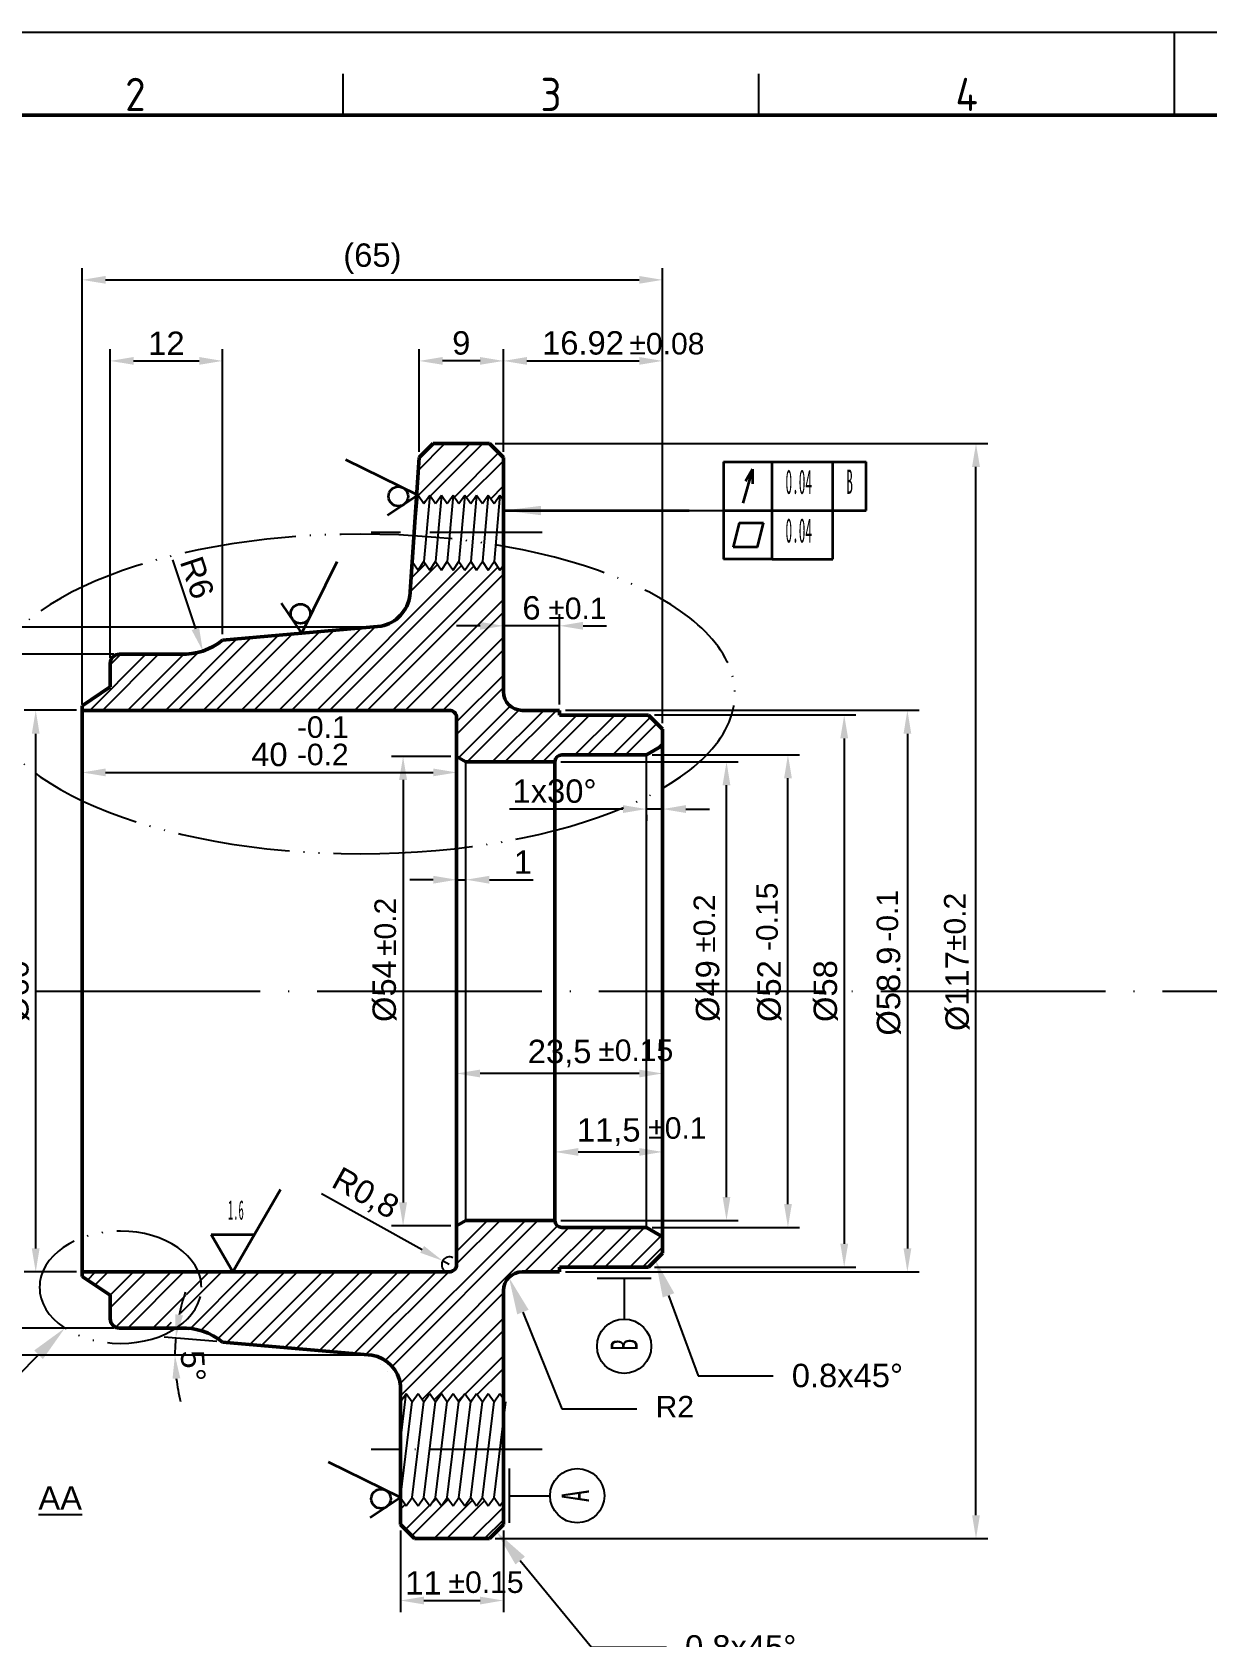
# Model space of a CAD drawing. Header units: millimetres. Extents: x 2626 to 2999, y 1108 to 1371.
# Drawn here: x 2690.3 to 2815.8, y 1199.9 to 1371.4 of the extents above; entities that cross this region are included whole.
import ezdxf
from ezdxf import colors
from ezdxf.entities.mleader import LeaderData, LeaderLine
from ezdxf.enums import TextEntityAlignment as Align
from ezdxf.math import Vec2, Vec3

# ---------------------------------------------------------------- set-up
doc = ezdxf.new("R2010")
doc.units = ezdxf.units.MM
doc.linetypes.add('ACAD_ISO04W100', pattern=[30, 24, -3, 0, -3])
doc.linetypes.add('ACAD_ISO05W100', pattern=[33, 24, -3, 0, -3, 0, -3])
for name, color, linetype, lineweight in [('AM_0', 7, 'Continuous', 50), ('AM_BOR', 7, 'Continuous', 50), ('CAXA4', 3, 'Continuous', 25)]:
    doc.layers.add(name, color=color, linetype=linetype, lineweight=lineweight)
doc.styles.add('ACISOTS', font='isocp.shx', dxfattribs={"height": 1})
doc.styles.get("Standard").update_dxf_attribs({"font": 'arial.ttf'})
doc.styles.add('UserTxtStyle1', font='', dxfattribs={"width": 0.4})
doc.styles.add('UserTxtStyle3', font='', dxfattribs={"width": 0.4})
doc.styles.add('标准', font='', dxfattribs={"width": 0.667})
doc.styles.get('UserTxtStyle1').set_extended_font_data('FangSong_GB2312')
doc.styles.get('UserTxtStyle3').set_extended_font_data('FangSong_GB2312')
doc.styles.get('标准').set_extended_font_data('FangSong_GB2312')
doc.dimstyles.new('ISO-25', dxfattribs={"dimtxt": 2.5, "dimasz": 2.5, "dimexe": 1.25, "dimexo": 0.625, "dimtad": 1, "dimtxsty": 'Standard', "dimcen": 2.5, "dimadec": 0, "dimazin": 0, "dimtfac": 1, "dimtmove": 0, "dimatfit": 3, "dimfxl": 1, "dimarcsym": 0})

# ---------------------------------------------------------------- blocks, each defined once
blk = doc.blocks.new('A3 ZTL')
blk.add_line((401.17, 280.82), (19.57, 280.82))
at = {"layer": 'AM_BOR', "color": 135, "lineweight": 25}
for p, q in [((0, 290.61), (410.96, 290.61)), ((205.48, 280.82), (205.48, 290.61)), ((107.63, 280.82), (107.63, 285.71)), ((156.56, 280.82), (156.56, 285.71))]:
    blk.add_line(p, q, dxfattribs=at)
at = {"layer": 'AM_BOR', "color": 135, "lineweight": 25, "style": 'ACISOTS'}
for s, p in [('2', (83.17, 283.27)), ('3', (132.09, 283.27)), ('4', (181.02, 283.27))]:
    blk.add_text(s, height=3.91, dxfattribs=at).set_placement(p, align=Align.MIDDLE)
blk = doc.blocks.new('CAXBLOCK36', base_point=(128.71, 82.65))
at = {"layer": 'CAXA4', "color": 0, "linetype": 'Continuous', "lineweight": 35}
for p, q in [((128.71, 82.65), (135.06, 93.65)), ((128.71, 82.65), (125.83, 87.65)), ((125.83, 87.65), (131.6, 87.65))]:
    blk.add_line(p, q, dxfattribs=at)
at = {"layer": 'CAXA4', "color": 0, "linetype": 'Continuous', "lineweight": 25, "insert": (128.05, 92.23), "char_height": 2.6, "attachment_point": 1, "style": 'UserTxtStyle3'}
blk.add_mtext('\\fFangSong_GB2312|b0|i0|p34;1.6', dxfattribs=at)
blk = doc.blocks.new('CAXBLOCK39', base_point=(-30.99, 72.15))
at = {"layer": 'CAXA4', "linetype": 'Continuous', "lineweight": 25}
blk.add_hatch(color=0, dxfattribs=at).paths.add_polyline_path([(-54.49, 72.15), (-50.49, 71.65), (-50.49, 72.65)], flags=0)
at = {"layer": 'CAXA4', "color": 0, "linetype": 'Continuous', "lineweight": 35}
for p, q in [((-30.99, 77.35), (-25.79, 77.35)), ((-30.99, 77.35), (-30.99, 66.95)), ((-25.79, 66.95), (-25.79, 77.35)), ((-25.79, 77.35), (-15.73, 77.35)), ((-19.3, 72.15), (-19.3, 77.35)), ((-15.73, 72.15), (-15.73, 77.35)), ((-27.87, 76.57), (-28.91, 72.93)), ((-27.87, 76.57), (-28.65, 75.27)), ((-27.87, 76.57), (-27.87, 75.01)), ((-54.49, 72.15), (-34.66, 72.15)), ((-30.99, 72.15), (-25.79, 72.15)), ((-25.79, 72.15), (-15.73, 72.15)), ((-19.3, 66.95), (-19.3, 72.15)), ((-29.3, 70.85), (-29.95, 68.25)), ((-29.3, 70.85), (-26.7, 70.85)), ((-27.35, 68.25), (-26.7, 70.85)), ((-25.79, 66.95), (-30.99, 66.95)), ((-27.35, 68.25), (-29.95, 68.25)), ((-25.79, 66.95), (-19.3, 66.95))]:
    blk.add_line(p, q, dxfattribs=at)
at = {"layer": 'CAXA4', "color": 0, "linetype": 'Continuous', "lineweight": 25}
blk.add_line((-34.66, 72.15), (-30.99, 72.15), dxfattribs=at)
at = {"layer": 'CAXA4', "color": 0, "linetype": 'Continuous', "lineweight": 25, "char_height": 2.6, "attachment_point": 1, "style": 'UserTxtStyle1'}
for s, insert in [('\\fFangSong_GB2312|b0|i0|p34;0.04', (-24.36, 76.53)), ('\\fFangSong_GB2312|b0|i0|p34;B', (-17.87, 76.53)), ('\\fFangSong_GB2312|b0|i0|p34;0.04', (-24.36, 71.33))]:
    blk.add_mtext(s, dxfattribs=dict(at, insert=insert))
blk = doc.blocks.new('*D130')
at = {"color": 0, "lineweight": -2}
for p, q in [((2746.82, 1293.45), (2765.77, 1293.45)), ((2764.52, 1246.95), (2764.52, 1290.95)), ((2746.82, 1244.45), (2765.77, 1244.45))]:
    blk.add_line(p, q, dxfattribs=at)
at = {"color": 0}
for points in [[(2764.1, 1290.95), (2764.93, 1290.95), (2764.52, 1293.45)], [(2764.1, 1246.95), (2764.93, 1246.95), (2764.52, 1244.45)]]:
    blk.add_solid(points, dxfattribs=at)
at = {"layer": 'Defpoints', "color": 0}
for p in [(2746.19, 1293.45), (2764.52, 1293.45), (2746.19, 1244.45)]:
    blk.add_point(p, dxfattribs=at)
at = {"color": 0, "insert": (2762.54, 1268.95), "char_height": 2.5, "attachment_point": 5, "rotation": 90}
blk.add_mtext('%%C49', dxfattribs=at)
blk = doc.blocks.new('*D131')
at = {"color": 0, "lineweight": -2}
for p, q in [((2756.58, 1294.2), (2772.33, 1294.2)), ((2771.08, 1246.2), (2771.08, 1291.7)), ((2756.58, 1243.7), (2772.33, 1243.7))]:
    blk.add_line(p, q, dxfattribs=at)
at = {"color": 0}
for points in [[(2770.67, 1291.7), (2771.5, 1291.7), (2771.08, 1294.2)], [(2770.67, 1246.2), (2771.5, 1246.2), (2771.08, 1243.7)]]:
    blk.add_solid(points, dxfattribs=at)
at = {"layer": 'Defpoints', "color": 0}
for p in [(2755.96, 1294.2), (2771.08, 1294.2), (2755.96, 1243.7)]:
    blk.add_point(p, dxfattribs=at)
at = {"color": 0, "insert": (2769.11, 1268.95), "char_height": 2.5, "attachment_point": 5, "rotation": 90}
blk.add_mtext('%%C52', dxfattribs=at)
blk = doc.blocks.new('*D132')
at = {"color": 0, "lineweight": -2}
for p, q in [((2739.82, 1327.45), (2792.42, 1327.45)), ((2791.17, 1212.95), (2791.17, 1324.95)), ((2739.82, 1210.45), (2792.42, 1210.45))]:
    blk.add_line(p, q, dxfattribs=at)
at = {"color": 0}
for points in [[(2790.75, 1324.95), (2791.59, 1324.95), (2791.17, 1327.45)], [(2790.75, 1212.95), (2791.59, 1212.95), (2791.17, 1210.45)]]:
    blk.add_solid(points, dxfattribs=at)
at = {"layer": 'Defpoints', "color": 0}
for p in [(2739.19, 1327.45), (2791.17, 1327.45), (2739.19, 1210.45)]:
    blk.add_point(p, dxfattribs=at)
at = {"color": 0, "insert": (2789.2, 1268.95), "char_height": 2.5, "attachment_point": 5, "rotation": 90}
blk.add_mtext('%%C117', dxfattribs=at)
blk = doc.blocks.new('*D133')
at = {"color": 0, "lineweight": -2}
for p, q in [((2710.07, 1231.5), (2704.44, 1231.99)), ((2711.35, 1230.05), (2704.35, 1230.05))]:
    blk.add_line(p, q, dxfattribs=at)
for start, end in [(161.3673, 168.1837), (175, 180), (186.8163, 193.6327)]:
    blk.add_arc((2726.63, 1230.05), 21.03, start, end, dxfattribs=at)
at = {"color": 0}
for points in [[(2706.46, 1234.3), (2705.64, 1234.42), (2705.68, 1231.88)], [(2705.34, 1227.53), (2706.17, 1227.58), (2705.6, 1230.05)]]:
    blk.add_solid(points, dxfattribs=at)
at = {"layer": 'Defpoints', "color": 0}
for p in [(2705.64, 1231.27), (2710.69, 1231.45), (2711.97, 1230.05), (2726.63, 1230.05), (2726.63, 1230.05)]:
    blk.add_point(p, dxfattribs=at)
at = {"color": 0, "insert": (2707.53, 1228.91), "char_height": 2.5, "attachment_point": 5, "rotation": 273.4361}
blk.add_mtext('5°', dxfattribs=at)
blk = doc.blocks.new('*D134')
at = {"color": 0, "lineweight": -2}
blk.add_line((2705.33, 1315.04), (2707.79, 1307.66), dxfattribs=at)
at = {"color": 0}
blk.add_solid([(2708.18, 1307.79), (2707.39, 1307.52), (2708.58, 1305.29)], dxfattribs=at)
at = {"layer": 'Defpoints', "color": 0}
for p in [(2706.46, 1311.64), (2708.58, 1305.29)]:
    blk.add_point(p, dxfattribs=at)
at = {"color": 0, "insert": (2707.97, 1313.13), "char_height": 2.5, "attachment_point": 5, "rotation": 288.4349}
blk.add_mtext('R6', dxfattribs=at)
blk = doc.blocks.new('*D110')
at = {"color": 0, "lineweight": -2}
for p, q in [((2699.07, 1304.95), (2680.73, 1304.95)), ((2681.98, 1235.45), (2681.98, 1302.45)), ((2699.07, 1232.95), (2680.73, 1232.95))]:
    blk.add_line(p, q, dxfattribs=at)
at = {"color": 0}
for points in [[(2681.56, 1302.45), (2682.39, 1302.45), (2681.98, 1304.95)], [(2681.56, 1235.45), (2682.39, 1235.45), (2681.98, 1232.95)]]:
    blk.add_solid(points, dxfattribs=at)
at = {"layer": 'Defpoints', "color": 0}
for p in [(2681.98, 1304.95), (2699.69, 1304.95), (2699.69, 1232.95)]:
    blk.add_point(p, dxfattribs=at)
at = {"color": 0, "insert": (2680, 1268.95), "char_height": 2.5, "attachment_point": 5, "rotation": 90}
blk.add_mtext('%%C72', dxfattribs=at)
blk = doc.blocks.new('*D111')
at = {"color": 0, "lineweight": -2}
for p, q in [((2695.07, 1298.95), (2689.48, 1298.95)), ((2690.73, 1241.45), (2690.73, 1296.45)), ((2695.07, 1238.95), (2689.48, 1238.95))]:
    blk.add_line(p, q, dxfattribs=at)
at = {"color": 0}
for points in [[(2690.31, 1296.45), (2691.14, 1296.45), (2690.73, 1298.95)], [(2690.31, 1241.45), (2691.14, 1241.45), (2690.73, 1238.95)]]:
    blk.add_solid(points, dxfattribs=at)
at = {"layer": 'Defpoints', "color": 0}
for p in [(2690.73, 1298.95), (2695.69, 1298.95), (2695.69, 1238.95)]:
    blk.add_point(p, dxfattribs=at)
at = {"color": 0, "insert": (2688.76, 1268.95), "char_height": 2.5, "attachment_point": 5, "rotation": 90}
blk.add_mtext('%%C60', dxfattribs=at)
blk = doc.blocks.new('*D112')
at = {"color": 0, "lineweight": -2}
for p, q in [((2735.07, 1294.02), (2728.72, 1294.02)), ((2729.97, 1291.52), (2729.97, 1246.37)), ((2735.07, 1243.87), (2728.72, 1243.87))]:
    blk.add_line(p, q, dxfattribs=at)
at = {"color": 0}
for points in [[(2729.55, 1291.52), (2730.39, 1291.52), (2729.97, 1294.02)], [(2729.55, 1246.37), (2730.39, 1246.37), (2729.97, 1243.87)]]:
    blk.add_solid(points, dxfattribs=at)
at = {"layer": 'Defpoints', "color": 0}
for p in [(2735.69, 1294.02), (2729.97, 1243.87), (2735.69, 1243.87)]:
    blk.add_point(p, dxfattribs=at)
at = {"color": 0, "insert": (2728, 1268.95), "char_height": 2.5, "attachment_point": 5, "rotation": 90}
blk.add_mtext('%%C54', dxfattribs=at)
blk = doc.blocks.new('*D105')
at = {"color": 0, "lineweight": -2}
for p, q in [((2733.19, 1280.85), (2730.69, 1280.85)), ((2735.69, 1281.47), (2735.69, 1282.1)), ((2735.69, 1280.85), (2736.69, 1280.85)), ((2736.69, 1281.47), (2736.69, 1282.1)), ((2739.19, 1280.85), (2743.86, 1280.85))]:
    blk.add_line(p, q, dxfattribs=at)
at = {"color": 0}
for points in [[(2733.19, 1281.27), (2733.19, 1280.43), (2735.69, 1280.85)], [(2739.19, 1281.27), (2739.19, 1280.43), (2736.69, 1280.85)]]:
    blk.add_solid(points, dxfattribs=at)
at = {"layer": 'Defpoints', "color": 0}
for p in [(2735.69, 1280.85), (2736.69, 1280.85), (2736.69, 1280.85)]:
    blk.add_point(p, dxfattribs=at)
at = {"color": 0, "insert": (2742.78, 1282.73), "char_height": 2.5, "attachment_point": 5}
blk.add_mtext('1', dxfattribs=at)
blk = doc.blocks.new('*D113')
at = {"color": 0, "lineweight": -2}
for p, q in [((2731.69, 1326.57), (2731.69, 1337.53)), ((2740.69, 1326.57), (2740.69, 1337.53)), ((2738.19, 1336.28), (2734.19, 1336.28))]:
    blk.add_line(p, q, dxfattribs=at)
at = {"color": 0}
for points in [[(2734.19, 1336.7), (2734.19, 1335.87), (2731.69, 1336.28)], [(2738.19, 1336.7), (2738.19, 1335.87), (2740.69, 1336.28)]]:
    blk.add_solid(points, dxfattribs=at)
at = {"layer": 'Defpoints', "color": 0}
for p in [(2731.69, 1336.28), (2731.69, 1325.95), (2740.69, 1325.95)]:
    blk.add_point(p, dxfattribs=at)
at = {"color": 0, "insert": (2736.19, 1338.19), "char_height": 2.5, "attachment_point": 5}
blk.add_mtext('9', dxfattribs=at)
blk = doc.blocks.new('*D114')
at = {"color": 0, "lineweight": -2}
for p, q in [((2729.69, 1211.32), (2729.69, 1202.59)), ((2740.69, 1211.32), (2740.69, 1202.59)), ((2732.19, 1203.84), (2738.19, 1203.84))]:
    blk.add_line(p, q, dxfattribs=at)
at = {"color": 0}
for points in [[(2732.19, 1204.25), (2732.19, 1203.42), (2729.69, 1203.84)], [(2738.19, 1204.25), (2738.19, 1203.42), (2740.69, 1203.84)]]:
    blk.add_solid(points, dxfattribs=at)
at = {"layer": 'Defpoints', "color": 0}
for p in [(2729.69, 1211.95), (2740.69, 1211.95), (2740.69, 1203.84)]:
    blk.add_point(p, dxfattribs=at)
at = {"color": 0, "insert": (2732.15, 1205.72), "char_height": 2.5, "attachment_point": 5}
blk.add_mtext('11', dxfattribs=at)
blk = doc.blocks.new('*D106')
at = {"color": 0, "lineweight": -2}
for p, q in [((2746.19, 1252.39), (2746.19, 1253.02)), ((2748.69, 1251.77), (2755.19, 1251.77)), ((2757.69, 1252.39), (2757.69, 1253.02))]:
    blk.add_line(p, q, dxfattribs=at)
at = {"color": 0}
for points in [[(2748.69, 1252.18), (2748.69, 1251.35), (2746.19, 1251.77)], [(2755.19, 1252.18), (2755.19, 1251.35), (2757.69, 1251.77)]]:
    blk.add_solid(points, dxfattribs=at)
at = {"layer": 'Defpoints', "color": 0}
for p in [(2746.19, 1251.77), (2757.69, 1251.77), (2757.69, 1251.77)]:
    blk.add_point(p, dxfattribs=at)
at = {"color": 0, "insert": (2751.94, 1253.89), "char_height": 2.5, "attachment_point": 5}
blk.add_mtext('11,5', dxfattribs=at)
blk = doc.blocks.new('*D107')
at = {"color": 0, "lineweight": -2}
for p, q in [((2735.69, 1260.77), (2735.69, 1261.4)), ((2757.69, 1260.77), (2757.69, 1261.4)), ((2755.19, 1260.15), (2738.19, 1260.15))]:
    blk.add_line(p, q, dxfattribs=at)
at = {"color": 0}
for points in [[(2738.19, 1260.56), (2738.19, 1259.73), (2735.69, 1260.15)], [(2755.19, 1260.56), (2755.19, 1259.73), (2757.69, 1260.15)]]:
    blk.add_solid(points, dxfattribs=at)
at = {"layer": 'Defpoints', "color": 0}
for p in [(2735.69, 1260.15), (2735.69, 1260.15), (2757.69, 1260.15)]:
    blk.add_point(p, dxfattribs=at)
at = {"color": 0, "insert": (2746.69, 1262.27), "char_height": 2.5, "attachment_point": 5}
blk.add_mtext('23,5', dxfattribs=at)
blk = doc.blocks.new('*D115')
at = {"color": 0, "lineweight": -2}
for p, q in [((2721.26, 1247.34), (2732.01, 1241.35)), ((2734.89, 1239.75), (2734.19, 1240.14))]:
    blk.add_line(p, q, dxfattribs=at)
blk.add_arc((2734.89, 1239.75), 0.8, 61.34, 225.2377, dxfattribs=at)
at = {"color": 0}
blk.add_solid([(2732.21, 1241.72), (2731.81, 1240.99), (2734.19, 1240.14)], dxfattribs=at)
at = {"layer": 'Defpoints', "color": 0}
for p in [(2734.19, 1240.14), (2734.89, 1239.75)]:
    blk.add_point(p, dxfattribs=at)
at = {"color": 0, "insert": (2725.88, 1247.21), "char_height": 2.5, "attachment_point": 5, "rotation": 330.8646}
blk.add_mtext('R0,8', dxfattribs=at)
blk = doc.blocks.new('*D116')
at = {"color": 0, "lineweight": -2}
for p, q in [((2740.69, 1308.61), (2740.69, 1309.23)), ((2746.69, 1299.57), (2746.69, 1309.23)), ((2738.19, 1307.98), (2735.69, 1307.98)), ((2746.69, 1307.98), (2740.69, 1307.98)), ((2749.19, 1307.98), (2751.69, 1307.98))]:
    blk.add_line(p, q, dxfattribs=at)
at = {"color": 0}
for points in [[(2738.19, 1308.4), (2738.19, 1307.56), (2740.69, 1307.98)], [(2749.19, 1308.4), (2749.19, 1307.56), (2746.69, 1307.98)]]:
    blk.add_solid(points, dxfattribs=at)
at = {"layer": 'Defpoints', "color": 0}
for p in [(2740.69, 1307.98), (2740.69, 1307.98), (2746.69, 1298.95)]:
    blk.add_point(p, dxfattribs=at)
at = {"color": 0, "insert": (2743.69, 1309.88), "char_height": 2.5, "attachment_point": 5}
blk.add_mtext('6', dxfattribs=at)
blk = doc.blocks.new('CAXBLOCK51', base_point=(-60.7, -18.44))
at = {"layer": 'CAXA4', "color": 0, "linetype": 'Continuous', "lineweight": 35}
for q in [(-70.29, -13.74), (-64.73, -21.15)]:
    blk.add_line((-60.7, -18.44), q, dxfattribs=at)
blk.add_circle((-63.3, -18.62), 1.3, dxfattribs=at)
blk = doc.blocks.new('*D117')
at = {"color": 0, "lineweight": -2}
for p, q in [((2698.69, 1304.57), (2698.69, 1337.53)), ((2710.69, 1307.07), (2710.69, 1337.53)), ((2701.19, 1336.28), (2708.19, 1336.28))]:
    blk.add_line(p, q, dxfattribs=at)
at = {"color": 0}
for points in [[(2701.19, 1336.7), (2701.19, 1335.87), (2698.69, 1336.28)], [(2708.19, 1336.7), (2708.19, 1335.87), (2710.69, 1336.28)]]:
    blk.add_solid(points, dxfattribs=at)
at = {"layer": 'Defpoints', "color": 0}
for p in [(2710.69, 1336.28), (2710.69, 1306.45), (2698.69, 1303.95)]:
    blk.add_point(p, dxfattribs=at)
at = {"color": 0, "insert": (2704.69, 1338.16), "char_height": 2.5, "attachment_point": 5}
blk.add_mtext('12', dxfattribs=at)
blk = doc.blocks.new('*D108')
at = {"color": 0, "lineweight": -2}
for p, q in [((2753.46, 1288.4), (2741.35, 1288.4)), ((2757.69, 1288.4), (2755.96, 1288.4)), ((2755.96, 1287.77), (2755.96, 1287.15)), ((2757.69, 1287.77), (2757.69, 1287.15)), ((2760.19, 1288.4), (2762.69, 1288.4))]:
    blk.add_line(p, q, dxfattribs=at)
at = {"color": 0}
for points in [[(2753.46, 1288.82), (2753.46, 1287.98), (2755.96, 1288.4)], [(2760.19, 1288.82), (2760.19, 1287.98), (2757.69, 1288.4)]]:
    blk.add_solid(points, dxfattribs=at)
at = {"layer": 'Defpoints', "color": 0}
for p in [(2755.96, 1288.4), (2755.96, 1288.4), (2757.69, 1288.4)]:
    blk.add_point(p, dxfattribs=at)
at = {"color": 0, "insert": (2746.15, 1290.3), "char_height": 2.5, "attachment_point": 5}
blk.add_mtext('1x30%%d', dxfattribs=at)
blk = doc.blocks.new('*D118')
at = {"color": 0, "lineweight": -2}
for p, q in [((2919.06, 1312.59), (2928.62, 1322.14)), ((2939.55, 1268.95), (2950.65, 1268.95))]:
    blk.add_line(p, q, dxfattribs=at)
blk.add_arc((2875.42, 1268.95), 73.98, 1.9364, 43.0636, dxfattribs=at)
at = {"color": 0}
for points in [[(2929.17, 1319.17), (2929.77, 1319.75), (2927.73, 1321.26)], [(2949.77, 1271.45), (2948.94, 1271.44), (2949.4, 1268.95)]]:
    blk.add_solid(points, dxfattribs=at)
at = {"layer": 'Defpoints', "color": 0}
for p in [(2918.62, 1312.15), (2901.51, 1295.03), (2946.88, 1288.09), (2690.69, 1268.95), (2938.92, 1268.95)]:
    blk.add_point(p, dxfattribs=at)
at = {"color": 0, "insert": (2945.52, 1297.98), "char_height": 2.5, "attachment_point": 5, "rotation": 292.5}
blk.add_mtext('45°', dxfattribs=at)
blk = doc.blocks.new('*D122')
at = {"color": 0, "lineweight": -2}
for p, q in [((2756.82, 1298.45), (2778.34, 1298.45)), ((2777.09, 1295.95), (2777.09, 1241.95)), ((2756.82, 1239.45), (2778.34, 1239.45))]:
    blk.add_line(p, q, dxfattribs=at)
at = {"color": 0}
for points in [[(2776.68, 1295.95), (2777.51, 1295.95), (2777.09, 1298.45)], [(2776.68, 1241.95), (2777.51, 1241.95), (2777.09, 1239.45)]]:
    blk.add_solid(points, dxfattribs=at)
at = {"layer": 'Defpoints', "color": 0}
for p in [(2756.19, 1298.45), (2756.19, 1239.45), (2777.09, 1239.45)]:
    blk.add_point(p, dxfattribs=at)
at = {"color": 0, "insert": (2775.12, 1268.95), "char_height": 2.5, "attachment_point": 5, "rotation": 90}
blk.add_mtext('%%C58', dxfattribs=at)
blk = doc.blocks.new('*D123')
at = {"color": 0, "lineweight": -2}
for p, q in [((2747.32, 1298.95), (2785.09, 1298.95)), ((2783.84, 1296.45), (2783.84, 1241.45)), ((2747.32, 1238.95), (2785.09, 1238.95))]:
    blk.add_line(p, q, dxfattribs=at)
at = {"color": 0}
for points in [[(2783.43, 1296.45), (2784.26, 1296.45), (2783.84, 1298.95)], [(2783.43, 1241.45), (2784.26, 1241.45), (2783.84, 1238.95)]]:
    blk.add_solid(points, dxfattribs=at)
at = {"layer": 'Defpoints', "color": 0}
for p in [(2746.69, 1298.95), (2746.69, 1238.95), (2783.84, 1238.95)]:
    blk.add_point(p, dxfattribs=at)
at = {"color": 0, "insert": (2781.87, 1268.95), "char_height": 2.5, "attachment_point": 5, "rotation": 90}
blk.add_mtext('%%C58.9', dxfattribs=at)
blk = doc.blocks.new('*D124')
at = {"color": 0, "lineweight": -2}
for p, q in [((2695.69, 1299.57), (2695.69, 1346.19)), ((2757.69, 1297.57), (2757.69, 1346.19)), ((2698.19, 1344.94), (2755.19, 1344.94))]:
    blk.add_line(p, q, dxfattribs=at)
at = {"color": 0}
for points in [[(2698.19, 1345.36), (2698.19, 1344.53), (2695.69, 1344.94)], [(2755.19, 1345.36), (2755.19, 1344.53), (2757.69, 1344.94)]]:
    blk.add_solid(points, dxfattribs=at)
at = {"layer": 'Defpoints', "color": 0}
for p in [(2757.69, 1344.94), (2695.69, 1298.95), (2757.69, 1296.95)]:
    blk.add_point(p, dxfattribs=at)
at = {"color": 0, "insert": (2726.69, 1347.21), "char_height": 2.5, "attachment_point": 5}
blk.add_mtext('(65)', dxfattribs=at)
blk = doc.blocks.new('*D125')
at = {"color": 0, "lineweight": -2}
for p, q in [((2695.69, 1298.32), (2695.69, 1291.06)), ((2735.69, 1297.52), (2735.69, 1291.06)), ((2698.19, 1292.31), (2733.19, 1292.31))]:
    blk.add_line(p, q, dxfattribs=at)
at = {"color": 0}
for points in [[(2698.19, 1292.73), (2698.19, 1291.9), (2695.69, 1292.31)], [(2733.19, 1292.73), (2733.19, 1291.9), (2735.69, 1292.31)]]:
    blk.add_solid(points, dxfattribs=at)
at = {"layer": 'Defpoints', "color": 0}
for p in [(2695.69, 1298.95), (2735.69, 1298.15), (2735.69, 1292.31)]:
    blk.add_point(p, dxfattribs=at)
at = {"color": 0, "insert": (2715.69, 1294.22), "char_height": 2.5, "attachment_point": 5}
blk.add_mtext('40', dxfattribs=at)
blk = doc.blocks.new('*D128')
at = {"color": 0, "lineweight": -2}
for p, q in [((2740.69, 1326.57), (2740.69, 1337.53)), ((2757.69, 1328.07), (2757.69, 1337.53)), ((2743.19, 1336.28), (2755.19, 1336.28))]:
    blk.add_line(p, q, dxfattribs=at)
at = {"color": 0}
for points in [[(2743.19, 1336.7), (2743.19, 1335.87), (2740.69, 1336.28)], [(2755.19, 1336.7), (2755.19, 1335.87), (2757.69, 1336.28)]]:
    blk.add_solid(points, dxfattribs=at)
at = {"layer": 'Defpoints', "color": 0}
for p in [(2757.69, 1336.28), (2757.69, 1327.45), (2740.69, 1325.95)]:
    blk.add_point(p, dxfattribs=at)
at = {"color": 0, "insert": (2749.19, 1338.19), "char_height": 2.5, "attachment_point": 5}
blk.add_mtext('16.92', dxfattribs=at)
blk = doc.blocks.new('*D129')
at = {"color": 0, "lineweight": -2}
for p, q in [((2726.08, 1307.85), (2672.78, 1307.85)), ((2674.03, 1232.55), (2674.03, 1305.35)), ((2726, 1230.05), (2672.78, 1230.05))]:
    blk.add_line(p, q, dxfattribs=at)
at = {"color": 0}
for points in [[(2673.62, 1305.35), (2674.45, 1305.35), (2674.03, 1307.85)], [(2673.62, 1232.55), (2674.45, 1232.55), (2674.03, 1230.05)]]:
    blk.add_solid(points, dxfattribs=at)
at = {"layer": 'Defpoints', "color": 0}
for p in [(2674.03, 1307.85), (2726.7, 1307.85), (2726.63, 1230.05)]:
    blk.add_point(p, dxfattribs=at)
at = {"color": 0, "insert": (2672.06, 1268.95), "char_height": 2.5, "attachment_point": 5, "rotation": 90}
blk.add_mtext('%%C75', dxfattribs=at)

msp = doc.modelspace()

# ---------------------------------------------------------------- hatches: boundary and pattern name
h = msp.add_hatch()
h.set_pattern_fill('ANSI32', color=256, scale=0.3, style=0)
h.set_pattern_definition([(45, (1245.473, 256.0654), (-2.0205576, 2.0205576), []), (45, (1246.82, 256.0654), (-2.0205576, 2.0205576), [])])
h.paths.add_polyline_path([(2740.69, 1325.947), (2739.19, 1327.447), (2733.19, 1327.447), (2731.69, 1325.947), (2731.425, 1322.006), (2731.565, 1321.937), (2732.19, 1321.037), (2732.815, 1321.937), (2733.44, 1321.037), (2734.065, 1321.937), (2734.69, 1321.037), (2735.315, 1321.937), (2735.94, 1321.037), (2736.565, 1321.937), (2737.19, 1321.037), (2737.815, 1321.937), (2738.44, 1321.037), (2739.065, 1321.937), (2739.69, 1321.037), (2740.315, 1321.937), (2740.69, 1321.397)])
h.paths.add_polyline_path([(2740.69, 1314.477), (2740.315, 1313.937), (2739.69, 1314.837), (2739.065, 1313.937), (2738.44, 1314.837), (2737.815, 1313.937), (2737.19, 1314.837), (2736.565, 1313.937), (2735.94, 1314.837), (2735.315, 1313.937), (2734.69, 1314.837), (2734.065, 1313.937), (2733.44, 1314.837), (2732.815, 1313.937), (2732.19, 1314.837), (2731.565, 1313.937), (2730.942, 1314.835), (2730.71, 1311.475, -0.3358659), (2727.63, 1307.929), (2710.69, 1306.447, -0.1829051), (2706.19, 1304.947), (2699.69, 1304.947, 0.4142136), (2698.69, 1303.947), (2698.69, 1301.447), (2695.69, 1299.447), (2695.69, 1298.947), (2698.69, 1298.947), (2734.89, 1298.947, -0.4142136), (2735.69, 1298.147), (2735.69, 1294.024), (2736.69, 1293.447), (2746.19, 1293.447, -0.4142136), (2746.94, 1294.197), (2755.958, 1294.197), (2757.69, 1295.197), (2757.69, 1296.947), (2756.19, 1298.447), (2746.69, 1298.447), (2746.69, 1298.947), (2742.69, 1298.947, -0.4142136), (2740.69, 1300.947)])
edge = h.paths.add_edge_path()
edge.add_line((2742.69, 1238.947), (2746.69, 1238.947))
edge.add_line((2746.69, 1238.947), (2746.69, 1239.447))
edge.add_line((2746.69, 1239.447), (2756.19, 1239.447))
edge.add_line((2756.19, 1239.447), (2757.69, 1240.947))
edge.add_line((2757.69, 1240.947), (2757.69, 1242.697))
edge.add_line((2757.69, 1242.697), (2755.958, 1243.697))
edge.add_line((2755.958, 1243.697), (2746.94, 1243.697))
edge.add_arc((2746.94, 1244.447), 0.75, 180, 270, ccw=False)
edge.add_line((2746.19, 1244.447), (2736.69, 1244.447))
edge.add_line((2736.69, 1244.447), (2735.69, 1243.869))
edge.add_line((2735.69, 1243.869), (2735.69, 1239.747))
edge.add_arc((2734.89, 1239.747), 0.8, -90, 0, ccw=False)
edge.add_line((2734.89, 1238.947), (2708.099, 1238.947))
edge.add_ellipse((2699.784, 1237.304), major_axis=(8.645, 0), ratio=0.6940357, start_angle=-46.56721, end_angle=15.89163, ccw=False)
edge.add_line((2705.728, 1232.947), (2706.19, 1232.947))
edge.add_arc((2706.459, 1226.252), 6.7, 50.83481, 92.29529, ccw=False)
edge.add_line((2710.69, 1231.447), (2726.63, 1230.052))
edge.add_arc((2726.037, 1226.428), 3.672, 5.84936, 80.71686, ccw=False)
edge.add_line((2729.69, 1226.802), (2729.69, 1225.056))
edge.add_line((2729.69, 1225.056), (2730.315, 1225.956))
edge.add_line((2730.315, 1225.956), (2730.94, 1225.056))
edge.add_line((2730.94, 1225.056), (2731.565, 1225.956))
edge.add_line((2731.565, 1225.956), (2732.19, 1225.056))
edge.add_line((2732.19, 1225.056), (2732.815, 1225.956))
edge.add_line((2732.815, 1225.956), (2733.44, 1225.056))
edge.add_line((2733.44, 1225.056), (2734.065, 1225.956))
edge.add_line((2734.065, 1225.956), (2734.69, 1225.056))
edge.add_line((2734.69, 1225.056), (2735.315, 1225.956))
edge.add_line((2735.315, 1225.956), (2735.94, 1225.056))
edge.add_line((2735.94, 1225.056), (2736.565, 1225.956))
edge.add_line((2736.565, 1225.956), (2737.19, 1225.056))
edge.add_line((2737.19, 1225.056), (2737.815, 1225.956))
edge.add_line((2737.815, 1225.956), (2738.44, 1225.056))
edge.add_line((2738.44, 1225.056), (2739.065, 1225.956))
edge.add_line((2739.065, 1225.956), (2739.69, 1225.056))
edge.add_line((2739.69, 1225.056), (2740.315, 1225.956))
edge.add_line((2740.315, 1225.956), (2740.69, 1225.416))
edge.add_line((2740.69, 1225.416), (2740.69, 1236.947))
edge.add_arc((2742.69, 1236.947), 2, 90, 180, ccw=False)
h.paths.add_polyline_path([(2740.69, 1214.496), (2740.315, 1213.956), (2739.69, 1214.856), (2739.065, 1213.956), (2738.44, 1214.856), (2737.815, 1213.956), (2737.19, 1214.856), (2736.565, 1213.956), (2735.94, 1214.856), (2735.315, 1213.956), (2734.69, 1214.856), (2734.065, 1213.956), (2733.44, 1214.856), (2732.815, 1213.956), (2732.19, 1214.856), (2731.565, 1213.956), (2730.94, 1214.856), (2730.315, 1213.956), (2729.69, 1214.856), (2729.69, 1211.947), (2731.19, 1210.447), (2739.19, 1210.447), (2740.69, 1211.947)])
edge = h.paths.add_edge_path()
edge.add_ellipse((2699.784, 1237.304), major_axis=(8.645, 0), ratio=0.6940357, start_angle=-46.56721, end_angle=15.89163)
edge.add_line((2708.099, 1238.947), (2698.69, 1238.947))
edge.add_line((2698.69, 1238.947), (2695.69, 1238.947))
edge.add_line((2695.69, 1238.947), (2695.69, 1238.447))
edge.add_line((2695.69, 1238.447), (2698.69, 1236.447))
edge.add_line((2698.69, 1236.447), (2698.69, 1233.947))
edge.add_arc((2699.69, 1233.947), 1, 180, 270)
edge.add_line((2699.69, 1232.947), (2705.728, 1232.947))

# ---------------------------------------------------------------- linework, layer by layer
at = {"lineweight": 50}
for p, q in [((2731.69, 1325.947), (2733.19, 1327.447)), ((2733.19, 1327.447), (2739.19, 1327.447)), ((2739.19, 1327.447), (2740.69, 1325.947)), ((2730.69, 1311.091), (2731.69, 1325.947)), ((2740.69, 1325.947), (2740.69, 1300.947)), ((2710.69, 1306.447), (2727.63, 1307.929)), ((2699.69, 1304.947), (2706.727, 1304.947)), ((2710.69, 1306.447), (2710.69, 1306.447)), ((2698.69, 1303.947), (2698.69, 1301.447)), ((2698.69, 1301.447), (2695.69, 1299.447)), ((2695.69, 1298.947), (2695.69, 1299.447)), ((2695.69, 1238.947), (2695.69, 1298.947)), ((2698.69, 1298.947), (2695.69, 1298.947)), ((2698.69, 1298.947), (2734.89, 1298.947)), ((2735.69, 1244.447), (2735.69, 1298.147)), ((2746.69, 1298.947), (2742.69, 1298.947)), ((2746.69, 1298.447), (2746.69, 1298.947)), ((2756.19, 1298.447), (2746.69, 1298.447)), ((2746.69, 1298.447), (2746.69, 1298.447)), ((2756.19, 1298.447), (2757.69, 1296.947)), ((2757.69, 1243.697), (2757.69, 1296.947)), ((2757.69, 1295.197), (2755.958, 1294.197)), ((2736.69, 1293.447), (2735.69, 1294.024)), ((2736.69, 1293.447), (2746.19, 1293.447)), ((2746.19, 1244.447), (2746.19, 1293.447)), ((2755.958, 1294.197), (2746.94, 1294.197)), ((2735.69, 1239.747), (2735.69, 1268.947)), ((2757.69, 1240.947), (2757.69, 1268.947)), ((2736.69, 1244.447), (2735.69, 1243.869)), ((2736.69, 1244.447), (2746.19, 1244.447)), ((2755.958, 1243.697), (2746.94, 1243.697)), ((2757.69, 1242.697), (2755.958, 1243.697)), ((2756.19, 1239.447), (2757.69, 1240.947)), ((2698.69, 1238.947), (2695.69, 1238.947)), ((2695.69, 1238.947), (2695.69, 1238.447)), ((2698.69, 1236.447), (2695.69, 1238.447)), ((2698.69, 1238.947), (2734.89, 1238.947)), ((2746.69, 1238.947), (2742.69, 1238.947)), ((2756.19, 1239.447), (2746.69, 1239.447)), ((2746.69, 1239.447), (2746.69, 1239.447)), ((2746.69, 1239.447), (2746.69, 1238.947)), ((2698.69, 1233.947), (2698.69, 1236.447)), ((2740.69, 1211.947), (2740.69, 1236.947)), ((2699.69, 1232.947), (2706.727, 1232.947)), ((2710.69, 1231.447), (2710.69, 1231.447)), ((2710.69, 1231.447), (2726.63, 1230.052)), ((2729.69, 1226.802), (2729.69, 1211.947)), ((2729.69, 1211.947), (2731.19, 1210.447)), ((2739.19, 1210.447), (2740.69, 1211.947)), ((2731.19, 1210.447), (2739.19, 1210.447))]:
    msp.add_line(p, q, dxfattribs=at)
for p, q in [((2730.94, 1314.837), (2731.565, 1321.937)), ((2731.405, 1321.706), (2731.565, 1321.937)), ((2731.565, 1321.937), (2732.19, 1321.037)), ((2732.19, 1321.037), (2732.815, 1321.937)), ((2732.815, 1321.937), (2732.19, 1314.837)), ((2732.815, 1321.937), (2733.44, 1321.037)), ((2733.44, 1321.037), (2734.065, 1321.937)), ((2734.065, 1321.937), (2733.44, 1314.837)), ((2734.065, 1321.937), (2734.69, 1321.037)), ((2734.69, 1321.037), (2735.315, 1321.937)), ((2735.315, 1321.937), (2734.69, 1314.837)), ((2735.315, 1321.937), (2735.94, 1321.037)), ((2735.94, 1321.037), (2736.565, 1321.937)), ((2736.565, 1321.937), (2735.94, 1314.837)), ((2736.565, 1321.937), (2737.19, 1321.037)), ((2737.19, 1321.037), (2737.815, 1321.937)), ((2737.815, 1321.937), (2737.19, 1314.837)), ((2737.815, 1321.937), (2738.44, 1321.037)), ((2738.44, 1321.037), (2739.065, 1321.937)), ((2739.065, 1321.937), (2738.44, 1314.837)), ((2739.065, 1321.937), (2739.69, 1321.037)), ((2739.69, 1321.037), (2740.315, 1321.937)), ((2740.315, 1321.937), (2739.69, 1314.837)), ((2740.315, 1321.937), (2740.69, 1321.397)), ((2730.94, 1314.837), (2731.565, 1313.937)), ((2731.565, 1313.937), (2732.19, 1314.837)), ((2732.19, 1314.837), (2732.815, 1313.937)), ((2732.815, 1313.937), (2733.44, 1314.837)), ((2733.44, 1314.837), (2734.065, 1313.937)), ((2734.065, 1313.937), (2734.69, 1314.837)), ((2734.69, 1314.837), (2735.315, 1313.937)), ((2735.315, 1313.937), (2735.94, 1314.837)), ((2735.94, 1314.837), (2736.565, 1313.937)), ((2736.565, 1313.937), (2737.19, 1314.837)), ((2737.19, 1314.837), (2737.815, 1313.937)), ((2737.815, 1313.937), (2738.44, 1314.837)), ((2738.44, 1314.837), (2739.065, 1313.937)), ((2739.065, 1313.937), (2739.69, 1314.837)), ((2739.69, 1314.837), (2740.315, 1313.937)), ((2740.315, 1313.937), (2740.69, 1314.477)), ((2736.69, 1244.447), (2736.69, 1293.447)), ((2755.958, 1243.697), (2755.958, 1294.197)), ((2726.63, 1230.052), (2711.972, 1230.052)), ((2729.69, 1225.056), (2730.315, 1225.956)), ((2729.69, 1220.856), (2730.315, 1225.956)), ((2729.69, 1214.856), (2729.69, 1225.056)), ((2729.69, 1214.856), (2730.94, 1225.056)), ((2730.315, 1225.956), (2730.94, 1225.056)), ((2730.94, 1225.056), (2731.565, 1225.956)), ((2730.94, 1214.856), (2732.19, 1225.056)), ((2731.565, 1225.956), (2732.19, 1225.056)), ((2732.19, 1225.056), (2732.815, 1225.956)), ((2732.19, 1214.856), (2733.44, 1225.056)), ((2732.815, 1225.956), (2733.44, 1225.056)), ((2733.44, 1225.056), (2734.065, 1225.956)), ((2733.44, 1214.856), (2734.69, 1225.056)), ((2734.065, 1225.956), (2734.69, 1225.056)), ((2734.69, 1225.056), (2735.315, 1225.956)), ((2734.69, 1214.856), (2735.94, 1225.056)), ((2735.315, 1225.956), (2735.94, 1225.056)), ((2735.94, 1225.056), (2736.565, 1225.956)), ((2735.94, 1214.856), (2737.19, 1225.056)), ((2736.565, 1225.956), (2737.19, 1225.056)), ((2737.19, 1225.056), (2737.815, 1225.956)), ((2737.19, 1214.856), (2738.44, 1225.056)), ((2737.815, 1225.956), (2738.44, 1225.056)), ((2738.44, 1225.056), (2739.065, 1225.956)), ((2738.44, 1214.856), (2739.69, 1225.056)), ((2739.065, 1225.956), (2739.69, 1225.056)), ((2739.69, 1225.056), (2740.315, 1225.956)), ((2739.69, 1214.856), (2740.94, 1225.056)), ((2740.315, 1225.956), (2740.69, 1225.416)), ((2729.69, 1214.856), (2730.315, 1213.956)), ((2730.315, 1213.956), (2730.94, 1214.856)), ((2730.94, 1214.856), (2731.565, 1213.956)), ((2731.565, 1213.956), (2732.19, 1214.856)), ((2732.19, 1214.856), (2732.815, 1213.956)), ((2732.815, 1213.956), (2733.44, 1214.856)), ((2733.44, 1214.856), (2734.065, 1213.956)), ((2734.065, 1213.956), (2734.69, 1214.856)), ((2734.69, 1214.856), (2735.315, 1213.956)), ((2735.315, 1213.956), (2735.94, 1214.856)), ((2735.94, 1214.856), (2736.565, 1213.956)), ((2736.565, 1213.956), (2737.19, 1214.856)), ((2737.19, 1214.856), (2737.815, 1213.956)), ((2737.815, 1213.956), (2738.44, 1214.856)), ((2738.44, 1214.856), (2739.065, 1213.956)), ((2739.065, 1213.956), (2739.69, 1214.856)), ((2739.69, 1214.856), (2740.315, 1213.956)), ((2740.315, 1213.956), (2740.69, 1214.496))]:
    msp.add_line(p, q)
at = {"linetype": 'ACAD_ISO04W100', "ltscale": 0.5}
for p, q in [((2744.812, 1317.937), (2726.569, 1317.937)), ((2744.812, 1219.956), (2726.569, 1219.956))]:
    msp.add_line(p, q, dxfattribs=at)
at = {"linetype": 'ACAD_ISO04W100'}
msp.add_line((2690.69, 1268.947), (2938.922, 1268.947), dxfattribs=at)
at = {"lineweight": 50}
for centre, radius, start, end in [((2726.828, 1311.736), 3.891, 281.88714, 353.06449), ((2699.69, 1303.947), 1, 90, 180), ((2706.459, 1311.642), 6.7, 267.70471, 309.16519), ((2742.69, 1300.947), 2, 180, 270), ((2734.89, 1298.147), 0.8, 0, 90), ((2746.94, 1293.447), 0.75, 90, 180), ((2746.94, 1244.447), 0.75, 180, 270), ((2734.89, 1239.747), 0.8, 270, 0), ((2742.69, 1236.947), 2, 90, 180), ((2699.69, 1233.947), 1, 180, 270), ((2706.459, 1226.252), 6.7, 50.83481, 92.29529), ((2726.037, 1226.428), 3.672, 5.84936, 80.71686)]:
    msp.add_arc(centre, radius, start, end, dxfattribs=at)
at = {"linetype": 'ACAD_ISO05W100', "ltscale": 0.5, "extrusion": (0, 0, -1)}
msp.add_ellipse((2725.42, 1300.7), major_axis=(-39.991, 0), ratio=0.4268581, start_param=-1.5707963, end_param=4.712389, dxfattribs=at)
msp.add_ellipse((2699.784, 1237.304), major_axis=(8.645, 0), ratio=0.6940357, dxfattribs=at)
at = {"layer": 'CAXA4', "color": 0, "linetype": 'Continuous'}
for p, q in [((2756.485, 1238.257), (2750.685, 1238.257)), ((2753.585, 1238.257), (2753.585, 1233.907)), ((2741.32, 1217.937), (2741.32, 1212.137)), ((2741.32, 1215.037), (2745.67, 1215.037))]:
    msp.add_line(p, q, dxfattribs=at)
for centre in [(2753.585, 1231.007), (2748.57, 1215.037)]:
    msp.add_circle(centre, 2.9, dxfattribs=at)

# ---------------------------------------------------------------- block references
at = {"layer": 'AM_0', "color": 0, "lineweight": 0, "xscale": 0.9075000000000002, "yscale": 0.9075000000000002, "zscale": 0.9075000000000002}
msp.add_blockref('A3 ZTL', (2625.9, 1107.689), dxfattribs=at)
at = {"layer": 'CAXA4', "color": 0, "linetype": 'Continuous', "lineweight": 25, "xscale": 0.8, "yscale": 0.8, "zscale": 0.8}
for name, p in [('CAXBLOCK51', (2731.537, 1321.951)), ('CAXBLOCK36', (2711.785, 1238.947)), ('CAXBLOCK51', (2729.69, 1214.856))]:
    msp.add_blockref(name, p, dxfattribs=at)
at = {"layer": 'CAXA4', "color": 0, "linetype": 'Continuous', "lineweight": 25}
msp.add_blockref('CAXBLOCK39', (2764.192, 1320.298), dxfattribs=at)
at = {"layer": 'CAXA4', "color": 0, "linetype": 'Continuous', "lineweight": 25, "xscale": 0.8, "yscale": 0.8, "zscale": 0.8, "rotation": 270}
msp.add_blockref('CAXBLOCK51', (2719.16, 1307.188), dxfattribs=at)

# ---------------------------------------------------------------- texts
at = {"attachment_point": 1}
for s, width, insert, char_height in [('±0.08', 18.23779, (2754.148, 1339.274), 2.3), ('±0.1', 18.23779, (2745.479, 1310.99), 2.3), ('-0.1', 18.23779, (2718.623, 1298.309), 2.3), ('-0.2', 18.23779, (2718.623, 1295.382), 2.3), ('±0.15', 18.23779, (2750.817, 1263.784), 2.3), ('±0.1', 18.23779, (2756.155, 1255.472), 2.3), ('{\\LAA}', 28.00005, (2691.015, 1216.045), 2.5), ('±0.15', 18.23779, (2734.826, 1206.948), 2.3)]:
    msp.add_mtext_dynamic_manual_height_columns(s, width=width, gutter_width=12.5, heights=[0], dxfattribs=dict(at, insert=insert, char_height=char_height))
at = {"char_height": 2.3, "attachment_point": 1, "rotation": 90}
for s, insert in [('-0.15', (2767.691, 1273.223)), ('-0.1', (2780.554, 1274.228)), ('±0.2', (2787.754, 1273.223)), ('±0.2', (2726.908, 1272.696)), ('±0.2', (2761.003, 1273.048))]:
    msp.add_mtext_dynamic_manual_height_columns(s, width=18.23779, gutter_width=12.5, heights=[0], dxfattribs=dict(at, insert=insert))
at = {"layer": 'CAXA4', "color": 0, "style": '标准', "width": 0.667}
msp.add_text('B', height=2.9, rotation=90, dxfattribs=at).set_placement((2755.034, 1230.491))
at = {"layer": 'CAXA4', "color": 0, "linetype": 'Continuous', "lineweight": 25, "insert": (2746.927, 1214.351), "char_height": 2.9, "attachment_point": 1, "rotation": 90, "style": '标准'}
msp.add_mtext('\\fFangSong_GB2312|b0|i0|p34;A', dxfattribs=at)

# ---------------------------------------------------------------- dimensions: what is measured, and where the dimension line sits
for base, p1, p2, text, picture, middle in [((2757.69, 1344.942), (2695.69, 1298.947), (2757.69, 1296.947), '(65)', '*D124', (2726.69, 1347.206)), ((2757.69, 1336.284), (2740.69, 1325.947), (2757.69, 1327.447), '16.92', '*D128', (2749.19, 1338.185))]:
    dim = msp.add_linear_dim(base=base, p1=p1, p2=p2, text=text, dimstyle='ISO-25')
    dim.commit()
    dim.dimension.update_dxf_attribs({"geometry": picture, "text_midpoint": middle})
for base, p1, p2, picture, middle in [((2710.69, 1336.284), (2698.69, 1303.947), (2710.69, 1306.447), '*D117', (2704.69, 1338.164)), ((2731.69, 1336.284), (2740.69, 1325.947), (2731.69, 1325.947), '*D113', (2736.19, 1338.185)), ((2740.69, 1307.981), (2746.69, 1298.947), (2740.69, 1307.981), '*D116', (2743.69, 1309.882)), ((2736.69, 1280.849), (2735.69, 1280.849), (2736.69, 1280.849), '*D105', (2742.776, 1282.73)), ((2757.69, 1251.766), (2746.19, 1251.766), (2757.69, 1251.766), '*D106', (2751.94, 1253.894))]:
    dim = msp.add_linear_dim(base=base, p1=p1, p2=p2, angle=180, dimstyle='ISO-25')
    dim.commit()
    dim.dimension.update_dxf_attribs({"geometry": picture, "text_midpoint": middle})
for base, p1, p2, angle, text, picture, middle in [((2791.171, 1327.447), (2739.19, 1210.447), (2739.19, 1327.447), 90, '%%C117', '*D132', (2789.2, 1268.947)), ((2674.033, 1307.847), (2726.63, 1230.052), (2726.7, 1307.847), 90, '%%C75', '*D129', (2672.062, 1268.95)), ((2681.975, 1304.947), (2699.69, 1232.947), (2699.69, 1304.947), 90, '%%C72', '*D110', (2680.004, 1268.947)), ((2690.727, 1298.947), (2695.69, 1238.947), (2695.69, 1298.947), 90, '%%C60', '*D111', (2688.755, 1268.947)), ((2783.844, 1238.947), (2746.69, 1298.947), (2746.69, 1238.947), 90, '%%C58.9', '*D123', (2781.873, 1268.947)), ((2777.094, 1239.447), (2756.19, 1298.447), (2756.19, 1239.447), 90, '%%C58', '*D122', (2775.123, 1268.947)), ((2729.968, 1243.869), (2735.69, 1294.024), (2735.69, 1243.869), 90, '%%C54', '*D112', (2727.997, 1268.947)), ((2764.516, 1293.447), (2746.19, 1244.447), (2746.19, 1293.447), 90, '%%C49', '*D130', (2762.545, 1268.947)), ((2771.085, 1294.197), (2755.958, 1243.697), (2755.958, 1294.197), 90, '%%C52', '*D131', (2769.114, 1268.947)), ((2735.69, 1260.147), (2757.69, 1260.147), (2735.69, 1260.147), 180, '23,5', '*D107', (2746.69, 1262.275))]:
    dim = msp.add_linear_dim(base=base, p1=p1, p2=p2, angle=angle, text=text, dimstyle='ISO-25')
    dim.commit()
    dim.dimension.update_dxf_attribs({"geometry": picture, "text_midpoint": middle})
dim = msp.add_angular_dim_2l(base=(2946.879, 1288.093), line1=((2690.69, 1268.947), (2938.922, 1268.947)), line2=((2901.507, 1295.032), (2918.621, 1312.145)), dimstyle='ISO-25')
dim.commit()
dim.dimension.update_dxf_attribs({"geometry": '*D118', "text_midpoint": (2945.52, 1297.982)})
dim = msp.add_radius_dim(center=(2706.459, 1311.642), mpoint=(2708.578, 1305.285), text='R6', dimstyle='ISO-25')
dim.commit()
dim.dimension.update_dxf_attribs({"geometry": '*D134', "text_midpoint": (2706.162, 1312.533), "dimtype": 164})
dim = msp.add_linear_dim(base=(2735.69, 1292.314), p1=(2695.69, 1298.947), p2=(2735.69, 1298.147), dimstyle='ISO-25')
dim.commit()
dim.dimension.update_dxf_attribs({"geometry": '*D125', "text_midpoint": (2715.69, 1294.215)})
dim = msp.add_linear_dim(base=(2755.958, 1288.399), p1=(2757.69, 1288.399), p2=(2755.958, 1288.399), angle=180, text='1x30%%d', dimstyle='ISO-25')
dim.commit()
dim.dimension.update_dxf_attribs({"geometry": '*D108', "text_midpoint": (2746.155, 1288.399), "dimtype": 160})
dim = msp.add_radius_dim(center=(2734.89, 1239.747), mpoint=(2734.192, 1240.136), dimstyle='ISO-25')
dim.commit()
dim.dimension.update_dxf_attribs({"geometry": '*D115', "text_midpoint": (2724.841, 1245.348), "dimtype": 164})
dim = msp.add_angular_dim_2l(base=(2705.639, 1231.275), line1=((2726.63, 1230.052), (2711.972, 1230.052)), line2=((2710.69, 1231.447), (2726.63, 1230.052)), dimstyle='ISO-25')
dim.commit()
dim.dimension.update_dxf_attribs({"geometry": '*D133', "text_midpoint": (2705.641, 1228.792), "dimtype": 162})
dim = msp.add_linear_dim(base=(2740.69, 1203.837), p1=(2729.69, 1211.947), p2=(2740.69, 1211.947), angle=180, dimstyle='ISO-25')
dim.commit()
dim.dimension.update_dxf_attribs({"geometry": '*D114', "text_midpoint": (2732.148, 1203.837), "dimtype": 160})

# ---------------------------------------------------------------- leaders
ml = msp.add_multileader_mtext('Standard')
ml.set_content('0.8x45%%D', color=256)
ml.set_leader_properties()
ml.build(insert=Vec2(0, 0))
ctx = ml.context
ctx.base_point, ctx.char_height, ctx.plane_origin = Vec3(2769.493, 1227.86), 2.5, Vec3(2756.94, 1240.197)
notes = []
notes.append((ctx, [(0, (1, 1, 0), (2761.493, 1227.86), (1, 0), 8, [(0, [(2756.94, 1240.197)], 0, [])])]))
ctx.mtext.insert, ctx.mtext.flow_direction = Vec3(2771.493, 1229.131), 5
ml = msp.add_multileader_mtext('Standard')
ml.set_content('R2', color=256)
ml.set_leader_properties()
ml.build(insert=Vec2(0, 0))
ctx = ml.context
ctx.base_point, ctx.char_height, ctx.plane_origin = Vec3(2754.944, 1224.317), 2.3, Vec3(2741.276, 1238.361)
notes.append((ctx, [(0, (1, 1, 0), (2746.944, 1224.317), (1, 0), 8, [(0, [(2741.276, 1238.361)], 0, [])])]))
ctx.mtext.insert, ctx.mtext.flow_direction = Vec3(2756.944, 1225.697), 5
ml = msp.add_multileader_mtext('Standard')
ml.set_content('K', color=256)
ml.set_leader_properties()
ml.build(insert=Vec2(0, 0))
ctx = ml.context
ctx.base_point, ctx.char_height, ctx.plane_origin = Vec3(2669.593, 1222.452), 2.3, Vec3(2693.841, 1232.947)
ctx.text_align_type = 2
notes.append((ctx, [(0, (1, 1, 0), (2683.494, 1222.452), (-1, 0), 8, [(0, [(2693.841, 1232.947)], 0, [])])]))
ctx.mtext.insert, ctx.mtext.alignment, ctx.mtext.flow_direction = Vec3(2673.494, 1223.832), 3, 5
ml = msp.add_multileader_mtext('Standard')
ml.set_content('0.8x45%%D', color=256)
ml.set_leader_properties()
ml.build(insert=Vec2(0, 0))
ctx = ml.context
ctx.base_point, ctx.char_height, ctx.plane_origin = Vec3(2758.094, 1198.86), 2.5, Vec3(2739.94, 1211.197)
notes.append((ctx, [(0, (1, 1, 0), (2750.094, 1198.86), (1, 0), 8, [(0, [(2739.94, 1211.197)], 0, [])])]))
ctx.mtext.insert, ctx.mtext.flow_direction = Vec3(2760.094, 1200.131), 5
for ctx, leaders in notes:
    for number, flags, end, landing, length, lines in leaders:
        leader = LeaderData()
        leader.index, (leader.has_last_leader_line, leader.has_dogleg_vector, leader.attachment_direction) = number, flags
        leader.last_leader_point, leader.dogleg_vector, leader.dogleg_length = Vec3(end), Vec3(landing), length
        for number, points, colour, breaks in lines:
            line = LeaderLine()
            line.index, line.vertices, line.color, line.breaks = number, Vec3.list(points), colors.encode_raw_color(colour), breaks
            leader.lines.append(line)
        ctx.leaders.append(leader)

doc.saveas('drawing.dxf')
